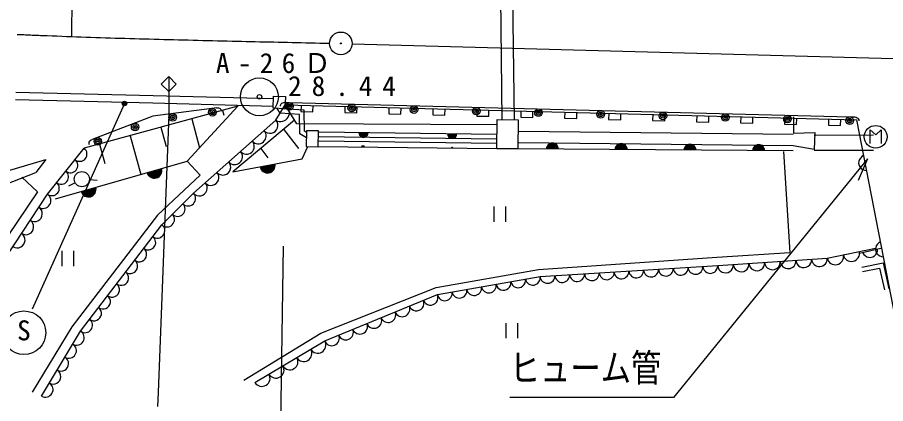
# Model space of a CAD drawing. Units: millimetres, scale not verified. Extents: x 40000 to 680000, y 20000 to 380000.
# Drawn here: x 173696 to 230990, y 267094 to 292615 of the extents above; entities that cross this region are included whole.
import ezdxf
from ezdxf.enums import TextEntityAlignment as Align

# ---------------------------------------------------------------- set-up
doc = ezdxf.new("R2010")
doc.units = ezdxf.units.MM
doc.header["$LTSCALE"] = 1000
doc.layers.add('M-BGD', color=7, linetype='Continuous', lineweight=25)
doc.styles.add('ＭＳ ゴシック', font='')
doc.styles.get('ＭＳ ゴシック').set_extended_font_data('MS Gothic')

msp = doc.modelspace()

# ---------------------------------------------------------------- linework, layer by layer
at = {"layer": 'M-BGD'}
for p, q in [((177280, 291332), (177585, 310237)), ((205692, 285854), (205568, 296458)), ((206492, 285849), (206368, 296467)), ((195790, 290873), (294254, 288187)), ((183186, 288207), (183681, 288702)), ((183681, 287712), (183186, 288207)), ((183681, 288702), (184176, 288207)), ((183681, 288702), (183681, 286202)), ((184176, 288207), (183681, 287712)), ((173590, 287679), (182652, 287459)), ((173571, 287179), (182640, 286960)), ((182652, 287459), (190602, 287248)), ((190571, 286605), (190599, 287407)), ((190599, 287407), (191381, 287380)), ((191381, 287380), (191353, 286578)), ((180761, 286919), (174668, 273334)), ((188236, 286740), (178110, 283964)), ((186533, 286593), (182634, 286091)), ((182640, 286960), (190589, 286748)), ((184911, 283107), (188236, 286740)), ((186830, 286631), (186533, 286593)), ((191353, 286578), (190571, 286605)), ((190759, 285817), (191360, 286832)), ((191046, 286282), (190830, 286596)), ((191211, 286571), (191203, 286584)), ((192612, 286472), (191211, 286571)), ((191359, 286990), (191659, 286982)), ((192147, 285572), (191360, 286832)), ((191361, 286829), (229080, 285839)), ((191659, 286982), (228626, 286039)), ((192634, 285095), (192612, 286472)), ((182634, 286091), (178915, 284651)), ((183681, 286202), (182984, 267839)), ((185198, 285907), (185722, 283994)), ((187223, 286462), (187311, 286144)), ((192316, 286192), (191046, 286282)), ((192337, 284922), (192316, 286192)), ((224899, 286040), (224916, 284968)), ((228626, 286039), (228926, 286032)), ((183173, 285352), (183521, 284081)), ((185310, 280992), (190759, 285817)), ((191987, 285827), (187917, 282413)), ((205350, 285518), (192147, 285572)), ((205336, 283934), (205350, 285857)), ((205350, 285857), (206742, 285847)), ((206742, 285847), (206728, 283924)), ((232406, 268737), (229080, 285839)), ((181147, 284797), (181850, 282235)), ((191266, 285222), (192253, 283950)), ((192768, 284666), (192337, 284922)), ((192772, 285012), (192634, 285095)), ((192774, 285124), (192760, 284079)), ((193567, 285113), (192774, 285124)), ((193553, 284068), (193567, 285113)), ((205315, 284877), (193606, 285025)), ((224898, 284870), (206786, 285065)), ((224916, 284968), (226314, 285001)), ((226266, 284842), (230192, 284845)), ((226314, 285001), (226280, 283891)), ((178915, 284651), (178635, 284542)), ((179122, 284242), (179476, 282951)), ((205308, 284277), (193599, 284425)), ((205311, 284577), (193603, 284725)), ((224890, 284120), (206778, 284315)), ((175676, 280941), (178110, 283964)), ((189757, 283956), (190225, 283333)), ((192493, 283257), (192864, 284077)), ((192760, 284079), (193553, 284068)), ((205336, 283934), (193553, 284068)), ((206728, 283924), (205336, 283934)), ((224885, 283787), (206728, 283924)), ((224253, 283749), (224666, 277075)), ((226280, 283891), (224890, 284120)), ((226267, 283842), (230193, 283845)), ((164436, 279944), (175578, 283230)), ((175578, 283230), (174906, 282359)), ((176211, 280628), (184911, 283107)), ((184911, 283107), (185763, 282184)), ((187917, 282413), (192493, 283257)), ((229803, 283261), (229183, 281832)), ((164268, 278199), (174906, 282359)), ((173999, 282065), (175025, 281079)), ((178453, 281893), (178952, 281860)), ((185763, 282184), (182940, 279551)), ((177514, 281690), (177074, 281453)), ((175025, 281079), (169358, 272741)), ((169981, 272270), (175676, 280941)), ((183227, 278913), (185310, 280992)), ((205154, 279110), (205154, 280110)), ((205904, 280110), (205904, 279110)), ((182940, 279551), (177289, 272176)), ((177862, 271883), (183227, 278913)), ((191225, 277497), (190820, 247706)), ((227139, 276699), (230325, 277368)), ((230682, 277351), (229260, 277006)), ((176650, 276181), (176650, 277181)), ((177400, 277181), (177400, 276181)), ((208090, 275964), (219842, 276763)), ((219842, 276763), (224666, 277075)), ((208188, 275502), (219906, 276221)), ((219906, 276221), (227139, 276699)), ((201324, 274774), (208090, 275964)), ((201417, 274300), (208188, 275502)), ((193719, 271743), (201324, 274774)), ((193974, 271236), (201417, 274300)), ((177289, 272176), (174670, 267851)), ((205948, 271415), (205948, 272415)), ((206698, 272415), (206698, 271415)), ((175296, 267597), (177862, 271883)), ((188647, 268644), (193719, 271743)), ((189376, 268495), (193974, 271236)), ((182984, 267839), (182949, 266914))]:
    msp.add_line(p, q, dxfattribs=at)
for points in [[(173673, 291491), (173784, 291486), (173895, 291481), (174007, 291477), (174118, 291472), (174229, 291467), (174340, 291462), (174451, 291458), (174562, 291453), (174673, 291448), (174785, 291444), (174896, 291439), (175007, 291434), (175118, 291430), (175229, 291425), (175340, 291421), (175661, 291408), (175982, 291396), (176303, 291383), (176624, 291371), (176945, 291359), (177266, 291347), (177587, 291336), (177908, 291324), (178229, 291313), (178550, 291302), (178871, 291291), (179192, 291281), (179513, 291270), (179834, 291260), (180155, 291250), (180477, 291240), (180798, 291231), (181119, 291221), (181440, 291212), (181761, 291202), (182082, 291193), (182403, 291185), (182724, 291176), (183045, 291167), (183366, 291159), (183687, 291151), (184008, 291143), (184330, 291135), (184651, 291127), (184972, 291119), (185293, 291111), (185614, 291103), (185935, 291096), (186256, 291088), (186577, 291081), (186898, 291073), (187220, 291066), (187541, 291058), (187862, 291051), (188183, 291043), (188486, 291036), (188790, 291029), (189093, 291022), (189397, 291015), (189700, 291008), (190003, 291001), (190307, 290994), (190610, 290987), (190914, 290980), (191217, 290973), (191521, 290965), (191824, 290958), (192127, 290951), (192431, 290944), (192734, 290937), (193038, 290930), (193341, 290923), (193645, 290916), (193948, 290909), (194251, 290902)], [(186830, 286631), (186909, 286642), (186960, 286638), (187024, 286616), (187067, 286591), (187102, 286556), (187139, 286500), (187156, 286452), (187160, 286422)], [(191053, 286747), (191054, 286787), (191075, 286847), (191106, 286896), (191158, 286945), (191208, 286974), (191279, 286992), (191359, 286990)], [(192412, 286801), (192401, 286401), (193201, 286380), (193211, 286780)], [(195313, 286725), (195303, 286325), (196102, 286304), (196113, 286704)], [(198215, 286649), (198204, 286249), (199004, 286228), (199014, 286628)], [(201116, 286573), (201106, 286173), (201905, 286152), (201916, 286552)], [(204018, 286497), (204007, 286097), (204807, 286076), (204817, 286476)], [(206919, 286421), (206909, 286021), (207708, 286000), (207719, 286400)], [(209821, 286345), (209810, 285945), (210610, 285924), (210620, 286324)], [(212722, 286268), (212712, 285869), (213511, 285848), (213522, 286247)], [(215624, 286192), (215613, 285792), (216413, 285772), (216423, 286171)], [(218525, 286116), (218515, 285716), (219314, 285695), (219325, 286095)], [(221427, 286040), (221416, 285640), (222216, 285619), (222226, 286019)], [(224328, 285964), (224318, 285564), (225117, 285543), (225128, 285943)], [(228926, 286032), (229006, 286030), (229056, 286018), (229115, 285987), (229154, 285956), (229183, 285915), (229212, 285854), (229220, 285804), (229220, 285774)], [(227230, 285888), (227219, 285488), (228019, 285467), (228029, 285867)], [(229972, 284274), (229972, 285174), (230332, 284844), (230692, 285174), (230692, 284274)], [(178446, 284201), (178432, 284238), (178429, 284301), (178438, 284359), (178467, 284424), (178503, 284470), (178561, 284514), (178635, 284542)], [(229803, 283261), (216986, 267494), (206186, 267494)], [(229539, 283480), (229429, 283418), (229342, 283340), (229263, 283222), (229223, 283113), (229207, 282987), (229238, 282830), (229300, 282720), (229378, 282633), (229495, 282554), (229605, 282515), (229730, 282498)], [(230648, 277779), (230537, 277717), (230451, 277639), (230372, 277522), (230332, 277412), (230315, 277287), (230346, 277130), (230408, 277020), (230486, 276933), (230603, 276854), (230713, 276814), (230838, 276798)], [(229485, 277061), (229552, 276954), (229634, 276871), (229755, 276797), (229866, 276762), (229992, 276752), (230148, 276790), (230255, 276857), (230338, 276939), (230411, 277059), (230446, 277171), (230457, 277297)], [(229411, 276117), (230819, 276407), (231206, 274679)], [(229471, 275823), (230591, 276054), (230913, 274613)]]:
    msp.add_lwpolyline(points, dxfattribs=at)
for centre, radius in [((195041, 290893), 750), ((195041, 290893), 750), ((195041, 290893), 30), ((189669, 287362), 1250), ((180761, 286919), 150), ((189669, 287362), 150), ((180761, 286919), 90), ((180761, 286919), 30), ((186565, 286345), 250), ((186565, 286345), 150), ((191652, 286732), 250), ((191652, 286732), 150), ((191652, 286732), 50), ((195760, 286627), 250), ((195760, 286627), 150), ((195760, 286627), 50), ((199867, 286523), 250), ((199867, 286523), 150), ((199867, 286523), 50), ((203975, 286418), 250), ((203975, 286418), 150), ((208082, 286313), 250), ((183947, 286008), 250), ((183947, 286008), 150), ((183947, 286008), 50), ((186565, 286345), 50), ((203975, 286418), 50), ((208082, 286313), 150), ((208082, 286313), 50), ((212190, 286208), 250), ((212190, 286208), 150), ((212190, 286208), 50), ((216297, 286104), 250), ((216297, 286104), 150), ((216297, 286104), 50), ((220405, 285999), 250), ((220405, 285999), 150), ((220405, 285999), 50), ((224512, 285894), 250), ((224512, 285894), 150), ((224512, 285894), 50), ((228620, 285789), 250), ((228620, 285789), 150), ((181467, 285371), 250), ((181467, 285371), 150), ((181467, 285371), 50), ((228620, 285789), 50), ((230332, 284724), 750), ((179006, 284418), 250), ((179006, 284418), 150), ((179006, 284418), 50), ((177954, 281927), 500), ((174128, 271780), 1440)]:
    msp.add_circle(centre, radius, dxfattribs=at)
for centre, radius, start, end in [((191059, 286325), 590, 239.436, 59.3029), ((190370, 285472), 520, 221.4139, 41.5695), ((189591, 284783), 520, 221.5695, 41.5695), ((196534, 284988), 300, 179.2361, 359.2361), ((196534, 284988), 250, 179.3125, 359.3125), ((196534, 284988), 200, 179.1406, 359.4271), ((196534, 284988), 150, 179.2361, 359.2361), ((196534, 284988), 100, 178.8543, 359.4271), ((196534, 284988), 50, 178.8543, 0), ((202388, 284914), 300, 179.2361, 359.4271), ((202388, 284914), 250, 179.3125, 359.3125), ((202388, 284914), 200, 179.1406, 359.4271), ((202388, 284914), 150, 179.2361, 359.2361), ((202388, 284914), 100, 178.8543, 359.4271), ((202388, 284914), 50, 178.8543, 0), ((188813, 284094), 520, 221.5695, 41.4869), ((208997, 283907), 400, 359.5703, 179.5703), ((208997, 283907), 400, 359.5703, 179.5703), ((208997, 283907), 350, 359.5089, 179.5089), ((208997, 283907), 300, 359.618, 179.618), ((213537, 283873), 400, 359.5703, 179.5703), ((213537, 283873), 400, 359.5703, 179.5703), ((213537, 283873), 350, 359.5089, 179.6726), ((218076, 283838), 400, 359.5703, 179.5703), ((218076, 283838), 400, 359.5703, 179.5703), ((218076, 283838), 350, 359.6726, 179.5089), ((222615, 283804), 400, 359.5703, 179.5703), ((222615, 283804), 400, 359.5703, 179.5703), ((177806, 283586), 485, 231.1926, 51.1926), ((188035, 283405), 521, 221.4965, 41.4869), ((196498, 284035), 100, 359.4271, 179.4271), ((196498, 284035), 50, 358.8542, 180), ((202390, 283968), 50, 358.8542, 180), ((208997, 283907), 250, 359.5416, 179.5417), ((208997, 283907), 200, 359.4271, 179.7135), ((208997, 283907), 150, 359.618, 179.618), ((208997, 283907), 100, 359.4271, 179.4271), ((208997, 283907), 50, 0, 180), ((213537, 283873), 300, 359.4271, 179.618), ((213537, 283873), 250, 359.5416, 179.5417), ((213537, 283873), 200, 359.4271, 179.7135), ((213537, 283873), 150, 359.618, 179.618), ((213537, 283873), 100, 359.4271, 180), ((213537, 283873), 50, 358.8542, 180), ((218076, 283838), 300, 359.618, 179.4271), ((218076, 283838), 250, 359.5416, 179.5417), ((218076, 283838), 200, 359.7135, 179.4271), ((218076, 283838), 150, 359.618, 179.618), ((218076, 283838), 100, 0, 179.4271), ((218076, 283838), 50, 0, 178.8543), ((222615, 283804), 350, 359.5089, 179.5089), ((222615, 283804), 300, 359.618, 179.618), ((222615, 283804), 250, 359.5416, 179.5417), ((222615, 283804), 200, 359.4271, 179.7135), ((222615, 283804), 150, 359.618, 179.618), ((222615, 283804), 100, 359.4271, 179.4271), ((222615, 283804), 50, 0, 180), ((177197, 282831), 485, 231.1926, 51.0265), ((187256, 282715), 519, 221.4869, 41.5695), ((182736, 282487), 500, 195.8982, 15.8982), ((182736, 282487), 500, 195.8982, 15.8982), ((182736, 282487), 450, 195.858, 15.9803), ((182736, 282487), 400, 195.8077, 15.9454), ((182736, 282487), 350, 195.9005, 15.9454), ((182736, 282487), 300, 195.8406, 16.0767), ((182736, 282487), 250, 195.7568, 16.0399), ((182736, 282487), 201, 195.9062, 15.9848), ((182736, 282487), 150, 195.8928, 15.8928), ((182736, 282487), 100, 195.7086, 16.2602), ((182736, 282487), 50, 195.1541, 16.2602), ((190205, 282835), 500, 190.479, 10.479), ((190205, 282835), 500, 190.479, 10.479), ((190205, 282835), 450, 190.51, 10.3618), ((190205, 282835), 400, 190.5228, 10.356), ((190205, 282835), 350, 190.5392, 10.3781), ((190205, 282835), 300, 190.561, 10.3732), ((190205, 282835), 250, 190.5915, 10.3663), ((190205, 282835), 199, 190.4077, 10.356), ((190205, 282835), 149, 190.4077, 10.3389), ((190205, 282835), 100, 190.4077, 10.3049), ((190205, 282835), 50, 190.4077, 10.4077), ((176589, 282075), 485, 231.1926, 51.1926), ((186478, 282026), 519, 221.4869, 41.5695), ((175980, 281319), 485, 231.1926, 51.1007), ((178386, 281248), 500, 195.8982, 15.8982), ((178386, 281248), 500, 195.8982, 15.8982), ((178386, 281248), 450, 195.9803, 15.858), ((178386, 281248), 400, 195.9454, 15.8468), ((178386, 281248), 350, 195.9005, 15.7876), ((178386, 281248), 301, 196.0239, 15.8928), ((178386, 281248), 251, 195.9768, 15.8192), ((185700, 281337), 521, 221.4965, 41.5695), ((175391, 280508), 519, 236.7078, 56.6471), ((178386, 281248), 201, 195.9062, 15.7086), ((178386, 281248), 150, 196.2602, 15.8928), ((178386, 281248), 100, 196.2602, 15.7086), ((178386, 281248), 50, 196.2602, 15.1541), ((184963, 280646), 491, 225, 44.9173), ((184269, 279953), 491, 224.9176, 44.9173), ((174822, 279641), 519, 236.7078, 56.7396), ((183574, 279260), 491, 225, 44.9173), ((174252, 278773), 518, 236.6471, 56.7078), ((182929, 278523), 492, 232.6872, 52.6165), ((173683, 277906), 518, 236.6471, 56.8002), ((182332, 277742), 492, 232.6872, 52.5238), ((181736, 276960), 491, 232.6165, 52.6872), ((227670, 276811), 543, 191.9104, 11.8071), ((228732, 277034), 543, 191.9104, 11.8071), ((181140, 276179), 491, 232.6165, 52.6872), ((218441, 276131), 489, 183.5179, 3.5179), ((219418, 276191), 490, 183.5107, 3.5179), ((220422, 276255), 517, 183.7699, 3.8729), ((221456, 276324), 518, 183.7626, 3.7698), ((222489, 276392), 518, 183.7626, 3.7626), ((223522, 276460), 517, 183.7699, 3.7626), ((224556, 276529), 518, 183.8729, 3.7698), ((225589, 276597), 518, 183.7626, 3.7626), ((226622, 276665), 517, 183.7699, 3.7626), ((180544, 275398), 491, 232.6165, 52.6872), ((209652, 275592), 489, 183.5179, 3.5107), ((210629, 275652), 489, 183.5179, 3.5179), ((211605, 275712), 489, 183.5179, 3.5107), ((212582, 275772), 489, 183.5179, 3.5179), ((213558, 275832), 489, 183.5179, 3.5107), ((214535, 275892), 489, 183.5179, 3.5179), ((215511, 275952), 489, 183.5179, 3.5107), ((216488, 276012), 489, 183.5179, 3.5179), ((217465, 276072), 490, 183.5107, 3.4009), ((205770, 275073), 492, 190.0755, 10.0959), ((206737, 275245), 492, 190.0755, 10.0959), ((207704, 275417), 492, 190.0755, 9.9607), ((208676, 275532), 489, 183.5179, 3.5179), ((179948, 274617), 491, 232.6165, 52.6872), ((201901, 274386), 492, 190.0755, 10.0755), ((202868, 274558), 491, 190.0959, 9.9607), ((203835, 274729), 491, 190.0959, 10.0755), ((204802, 274901), 491, 190.0959, 10.0755), ((179352, 273836), 491, 232.6165, 52.6872), ((200022, 273725), 503, 202.3305, 22.4359), ((200952, 274108), 503, 202.3305, 22.4359), ((178756, 273055), 491, 232.6165, 52.6872), ((199091, 273343), 503, 202.4359, 22.2873), ((197231, 272577), 504, 202.3925, 22.3305), ((198161, 272960), 503, 202.4359, 22.3305), ((178160, 272274), 492, 232.6872, 52.6872), ((196300, 272194), 503, 202.4359, 22.3305), ((177605, 271455), 500, 239.1739, 59.0166), ((194439, 271428), 503, 202.4359, 22.2873), ((195370, 271811), 503, 202.4359, 22.3305), ((177092, 270598), 500, 239.0755, 59.0166), ((193514, 270962), 535, 210.8351, 30.7802), ((192595, 270414), 535, 210.7802, 30.7802), ((176579, 269740), 499, 239.0166, 59.1739), ((191675, 269866), 535, 210.927, 30.7802), ((176066, 268883), 499, 239.0166, 59.1739), ((190756, 269317), 535, 210.7802, 30.7802), ((189836, 268769), 535, 210.7802, 30.7802), ((175552, 268026), 500, 239.1739, 59.0755)]:
    msp.add_arc(centre, radius, start, end, dxfattribs=at)

# ---------------------------------------------------------------- texts
at = {"layer": 'M-BGD', "style": 'ＭＳ ゴシック'}
msp.add_text('S', height=1320, dxfattribs=at).set_placement((173678, 270880), align=Align.BOTTOM_LEFT)
at = {"layer": 'M-BGD', "style": 'ＭＳ ゴシック', "width": 0.8}
msp.add_text('ヒューム管', height=1833, dxfattribs=at).set_placement((206186, 267994), align=Align.BOTTOM_LEFT)
at = {"layer": 'M-BGD', "char_height": 1320, "attachment_point": 7, "style": 'ＭＳ ゴシック'}
for s, insert in [('\\T1.61;A-26Ｄ', (186798, 288916)), ('\\T1.73;28.44', (191561, 287398))]:
    msp.add_mtext(s, dxfattribs=dict(at, insert=insert))

doc.saveas('drawing.dxf')
